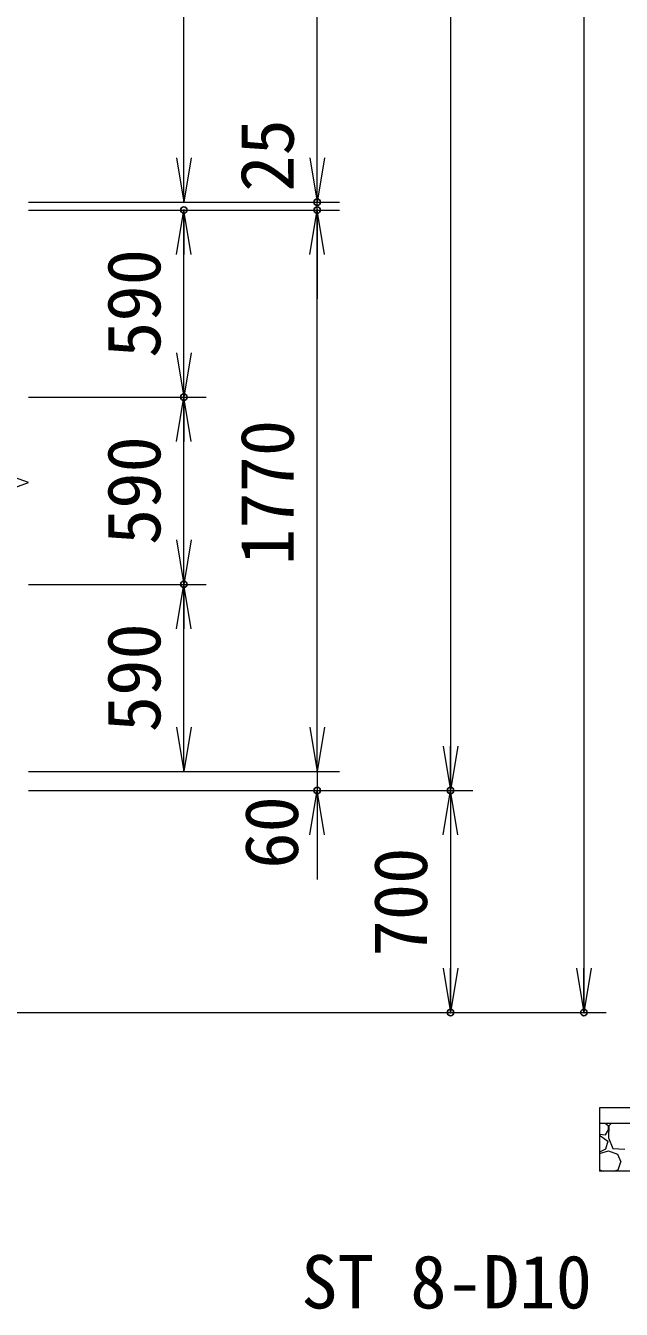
# Model space of a CAD drawing. Units: millimetres at full size. Extents: x -14700 to 14700, y -10395 to 10395.
# Drawn here: x 1217 to 3094, y -2993 to 1054 of the extents above; entities that cross this region are included whole.
import ezdxf
from ezdxf.enums import TextEntityAlignment as Align

# ---------------------------------------------------------------- set-up
doc = ezdxf.new("R2010")
doc.units = ezdxf.units.MM
doc.header["$LTSCALE"] = 40
doc.header["$PDMODE"] = 32
doc.header["$PDSIZE"] = 20
for name, color, linetype, lineweight in [('0-3_D-STR4', 7, 'Continuous', 18), ('0-5_D-DCR-HCH', 7, 'Continuous', 13), ('0-6_D-STR-DIM', 7, 'Continuous', 13), ('0-7_0', 7, 'Continuous', 18), ('0-9_D-STR-TXT', 7, 'Continuous', 13)]:
    doc.layers.add(name, color=color, linetype=linetype, lineweight=lineweight)
doc.layers.add('0-8_Defpoints', color=253, linetype='Continuous')
doc.styles.add('ＭＳ ゴシック', font='')
doc.styles.get('ＭＳ ゴシック').set_extended_font_data('MS Gothic')

# ---------------------------------------------------------------- blocks, each defined once
blk = doc.blocks.new('_Open')
at = {"layer": '0-7_0'}
blk.add_line((-40, 6.67), (0, 0), dxfattribs=at)
blk.add_lwpolyline([(-40, -6.67), (0, 0), (-40, 0)], dxfattribs=at)

msp = doc.modelspace()

# ---------------------------------------------------------------- linework, layer by layer
at = {"layer": '0-3_D-STR4'}
for p, q in [((5324.8, -2357.48), (3024.8, -2357.48)), ((3024.8, -2357.48), (3024.8, -2557.48)), ((5324.8, -2407.48), (3024.8, -2407.48)), ((5324.8, -2557.48), (3024.8, -2557.48))]:
    msp.add_line(p, q, dxfattribs=at)
at = {"layer": '0-5_D-DCR-HCH'}
for p, q in [((3052.69, -2416.07), (3042.88, -2407.48)), ((3043.69, -2443.07), (3052.69, -2426.87)), ((3054.49, -2414.27), (3052.69, -2452.07)), ((3052.69, -2426.87), (3052.69, -2416.07)), ((3061.92, -2407.48), (3054.49, -2414.27)), ((3024.8, -2440.8), (3043.69, -2443.07)), ((3024.8, -2446.67), (3027.49, -2446.67)), ((3027.49, -2446.67), (3050.89, -2462.87)), ((3050.89, -2462.87), (3043.69, -2488.07)), ((3052.69, -2452.07), (3067.09, -2486.27)), ((3043.69, -2488.07), (3024.8, -2497.96)), ((3024.8, -2502.18), (3052.69, -2493.47)), ((3052.69, -2493.47), (3081.49, -2504.27)), ((3067.09, -2486.27), (3104.89, -2488.07)), ((3081.49, -2504.27), (3092.29, -2527.67)), ((3083.29, -2552.87), (3092.29, -2527.67)), ((3024.8, -2553.66), (3037.77, -2557.48)), ((3067.6, -2557.48), (3083.29, -2552.87))]:
    msp.add_line(p, q, dxfattribs=at)
at = {"layer": '0-6_D-STR-DIM'}
for p, q in [((2975.76, 5742.52), (2975.76, -2057.48)), ((2135.76, 497.52), (2135.76, 5642.52)), ((2555.76, 5642.52), (2555.76, -1357.48)), ((1715.76, 497.52), (1715.76, 2212.52)), ((2135.76, 637.52), (2135.76, 777.52)), ((1225.76, 497.52), (2205.76, 497.52)), ((1225.76, 497.52), (1785.76, 497.52)), ((1225.76, 497.52), (2205.76, 497.52)), ((2135.76, 472.52), (2135.76, 497.52)), ((1225.76, 472.52), (1785.76, 472.52)), ((1225.76, 472.52), (2205.76, 472.52)), ((1225.76, 472.52), (2205.76, 472.52)), ((1715.76, -117.48), (1715.76, 472.52)), ((2135.76, -1297.48), (2135.76, 472.52)), ((2135.76, 332.52), (2135.76, 192.52)), ((1225.76, -117.48), (1785.76, -117.48)), ((1225.76, -117.48), (1785.76, -117.48)), ((1715.76, -707.48), (1715.76, -117.48)), ((1226.24, -386.83), (1155.76, -361.17)), ((1085.28, -438.13), (1226.24, -386.83)), ((1225.76, -707.48), (1785.76, -707.48)), ((1225.76, -707.48), (1785.76, -707.48)), ((1715.76, -1297.48), (1715.76, -707.48)), ((2135.76, -1157.48), (2135.76, -1017.48)), ((1225.76, -1297.48), (1785.76, -1297.48)), ((1225.76, -1297.48), (2205.76, -1297.48)), ((1225.76, -1297.48), (2205.76, -1297.48)), ((2135.76, -1297.48), (2135.76, -1357.48)), ((1225.76, -1357.48), (2205.76, -1357.48)), ((1225.76, -1357.48), (2625.76, -1357.48)), ((1225.76, -1357.48), (2625.76, -1357.48)), ((2555.76, -1357.48), (2555.76, -2057.48)), ((2135.76, -1497.48), (2135.76, -1637.48)), ((500.76, -2057.48), (2625.76, -2057.48)), ((500.76, -2057.48), (3045.76, -2057.48))]:
    msp.add_line(p, q, dxfattribs=at)
at = {"layer": '0-8_Defpoints'}
for p in [(2135.76, 497.52), (1715.76, 472.52), (2135.76, 472.52), (1715.76, -117.48), (1715.76, -707.48), (2135.76, -1357.48), (2555.76, -1357.48), (2555.76, -2057.48), (2975.76, -2057.48)]:
    msp.add_point(p, dxfattribs=at)

# ---------------------------------------------------------------- block references
at = {"layer": '0-6_D-STR-DIM', "xscale": 3.5, "yscale": 3.5}
for p, rotation in [((1715.76, 497.52), 270), ((2135.76, 497.52), 270), ((2135.76, 497.52), 270), ((1715.76, 472.52), 90), ((2135.76, 472.52), 90), ((2135.76, 472.52), 90), ((1715.76, -117.48), 270), ((1715.76, -117.48), 90), ((1715.76, -707.48), 270), ((1715.76, -707.48), 90), ((1715.76, -1297.48), 270), ((2135.76, -1297.48), 270), ((2135.76, -1297.48), 270), ((2555.76, -1357.48), 270), ((2135.76, -1357.48), 90), ((2555.76, -1357.48), 90), ((2555.76, -2057.48), 270), ((2975.76, -2057.48), 270)]:
    msp.add_blockref('_Open', p, dxfattribs=dict(at, rotation=rotation))

# ---------------------------------------------------------------- texts
at = {"layer": '0-6_D-STR-DIM', "style": 'ＭＳ ゴシック'}
for s, p in [('25', (2112.14, 530.37)), ('590', (1692.14, 6.42)), ('1770', (2112.14, -646.7)), ('590', (1692.14, -583.58)), ('590', (1692.14, -1173.58)), ('60', (2125.73, -1604.11)), ('700', (2532.14, -1880.77))]:
    msp.add_text(s, height=168.3, rotation=90, dxfattribs=at).set_placement(p, align=Align.BOTTOM_LEFT)
at = {"layer": '0-9_D-STR-TXT', "style": 'ＭＳ ゴシック'}
msp.add_text('ST 8-D10', height=168.3, dxfattribs=at).set_placement((2085.28, -3040.88), align=Align.BOTTOM_LEFT)

doc.saveas('drawing.dxf')
